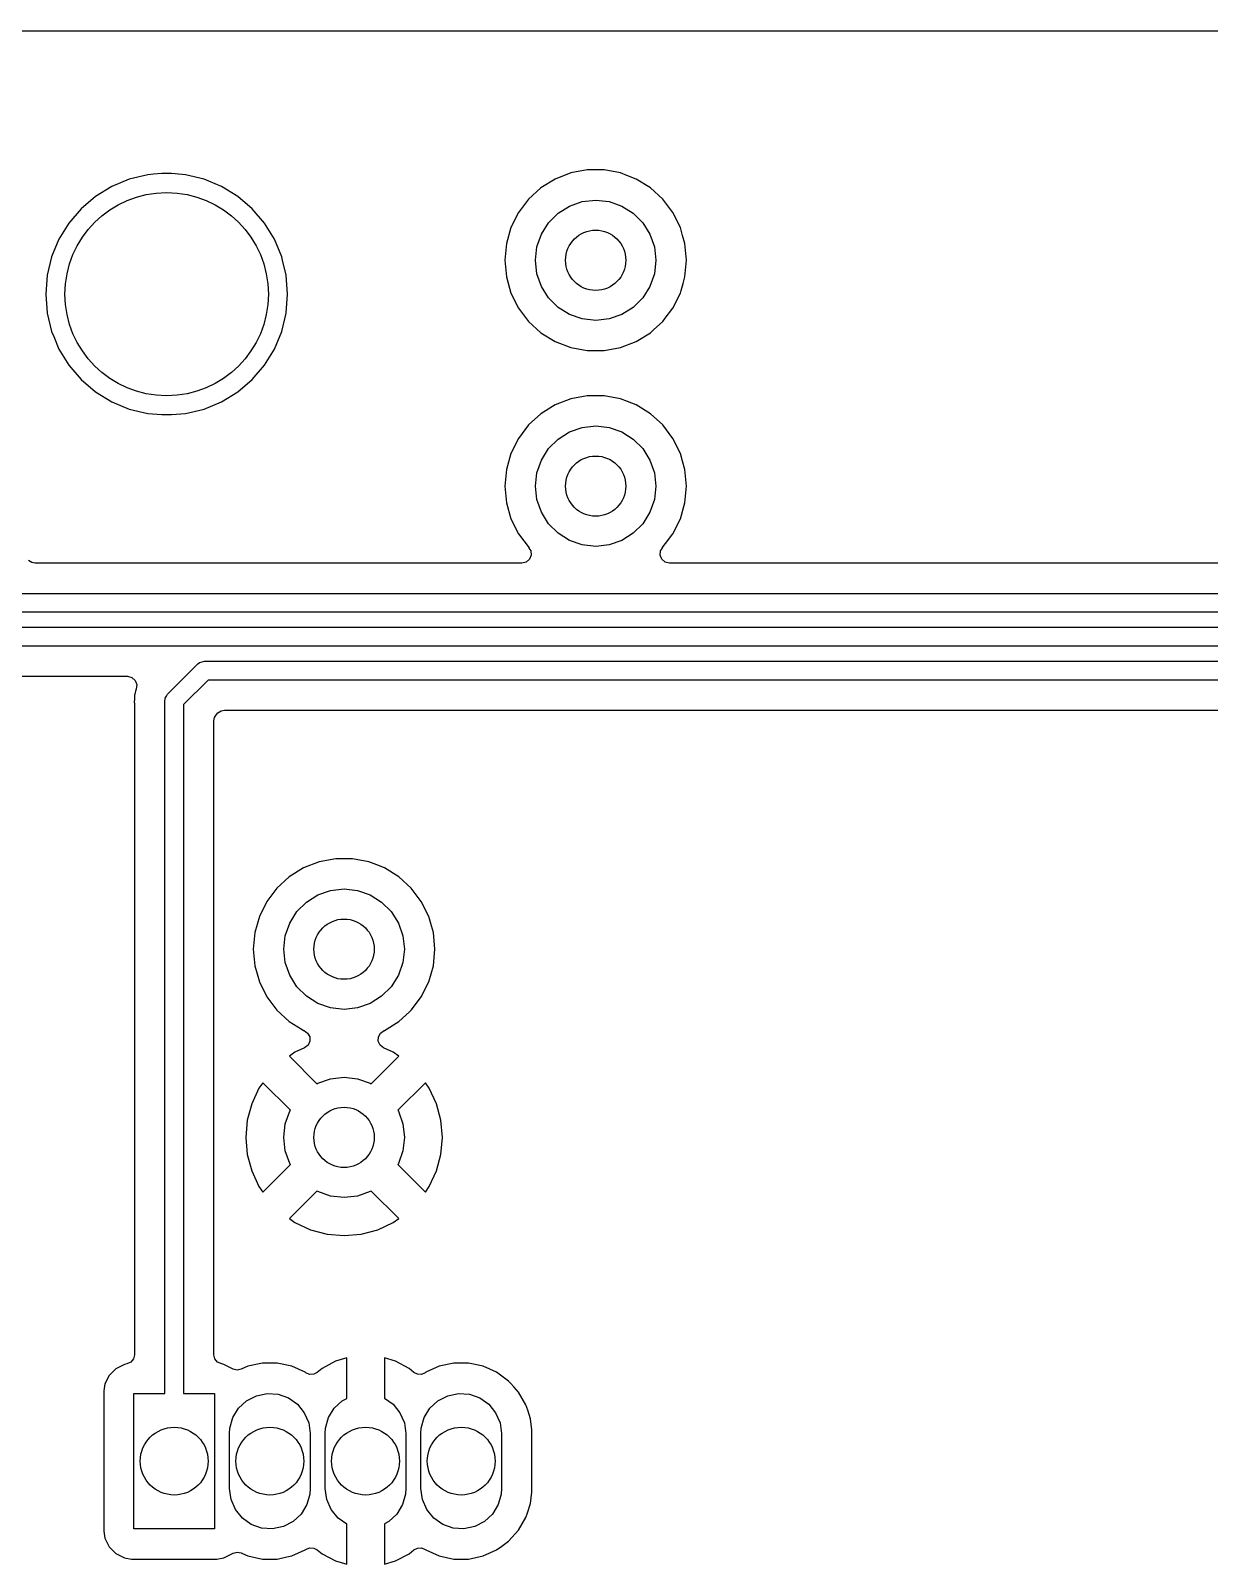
# Model space of a CAD drawing. Extents: x 0.79 to 7.48, y -4.92 to -0.79.
# Drawn here: x 1.582 to 2.198, y -3.164 to -2.362 of the extents above; entities that cross this region are included whole.
import ezdxf

# ---------------------------------------------------------------- set-up
doc = ezdxf.new("R2010")
doc.units = 0
doc.header["$MEASUREMENT"] = 0
doc.layers.add('BLACK', color=7, linetype='CONTINUOUS')

msp = doc.modelspace()

# ---------------------------------------------------------------- linework, layer by layer
at = {"layer": 'BLACK', "linetype": 'CONTINUOUS'}
for p, q in [((0.826985, -2.36222), (2.24754, -2.36222)), ((1.64366, -2.43757), (1.63401, -2.43989)), ((1.64662, -2.43734), (1.64366, -2.43757)), ((1.65107, -2.43699), (1.64662, -2.43734)), ((1.65602, -2.43699), (1.65107, -2.43699)), ((1.66158, -2.43743), (1.65602, -2.43699)), ((1.66343, -2.43757), (1.66158, -2.43743)), ((1.67308, -2.43989), (1.66343, -2.43757)), ((1.86477, -2.43663), (1.8566, -2.43979)), ((1.87338, -2.43502), (1.86477, -2.43663)), ((1.86477, -2.43663), (1.86477, -2.43663)), ((1.88214, -2.43502), (1.87338, -2.43502)), ((1.89075, -2.43663), (1.88214, -2.43502)), ((1.89407, -2.43792), (1.89075, -2.43663)), ((1.89891, -2.43979), (1.89407, -2.43792)), ((1.62485, -2.44368), (1.61639, -2.44886)), ((1.63401, -2.43989), (1.62485, -2.44368)), ((1.67558, -2.44093), (1.67308, -2.43989)), ((1.68224, -2.44368), (1.67558, -2.44093)), ((1.6907, -2.44886), (1.68224, -2.44368)), ((1.84915, -2.4444), (1.84268, -2.45031)), ((1.8566, -2.43979), (1.84915, -2.4444)), ((1.90636, -2.4444), (1.89891, -2.43979)), ((1.91283, -2.45031), (1.90636, -2.4444)), ((1.61639, -2.44886), (1.60885, -2.45531)), ((1.69824, -2.45531), (1.6907, -2.44886)), ((1.84268, -2.45031), (1.8374, -2.4573)), ((1.85812, -2.45766), (1.86409, -2.45391)), ((1.86409, -2.45391), (1.87075, -2.45158)), ((1.87075, -2.45158), (1.87776, -2.45079)), ((1.87776, -2.45079), (1.88476, -2.45158)), ((1.88476, -2.45158), (1.89142, -2.45391)), ((1.89142, -2.45391), (1.89739, -2.45766)), ((1.91811, -2.4573), (1.91283, -2.45031)), ((1.60885, -2.45531), (1.60241, -2.46285)), ((1.70468, -2.46285), (1.69824, -2.45531)), ((1.8374, -2.4573), (1.83349, -2.46514)), ((1.85313, -2.46265), (1.85812, -2.45766)), ((1.89739, -2.45766), (1.90238, -2.46265)), ((1.92202, -2.46514), (1.91811, -2.4573)), ((1.60241, -2.46285), (1.59723, -2.4713)), ((1.70986, -2.4713), (1.70468, -2.46285)), ((1.83349, -2.46514), (1.8311, -2.47356)), ((1.84705, -2.47527), (1.84938, -2.46862)), ((1.84938, -2.46862), (1.85313, -2.46265)), ((1.90238, -2.46265), (1.90613, -2.46862)), ((1.90613, -2.46862), (1.90846, -2.47527)), ((1.92321, -2.46934), (1.92202, -2.46514)), ((1.92441, -2.47356), (1.92321, -2.46934)), ((1.59723, -2.4713), (1.59343, -2.48047)), ((1.71366, -2.48047), (1.70986, -2.4713)), ((1.8311, -2.47356), (1.83029, -2.48228)), ((1.84626, -2.48228), (1.84705, -2.47527)), ((1.90846, -2.47527), (1.90925, -2.48228)), ((1.92522, -2.48228), (1.92441, -2.47356)), ((1.59343, -2.48047), (1.59111, -2.49011)), ((1.71409, -2.48228), (1.71366, -2.48047)), ((1.71597, -2.49011), (1.71409, -2.48228)), ((1.83029, -2.48228), (1.8311, -2.49101)), ((1.84705, -2.48929), (1.84626, -2.48228)), ((1.90925, -2.48228), (1.90846, -2.48929)), ((1.92441, -2.49101), (1.92522, -2.48228)), ((1.59111, -2.49011), (1.59034, -2.5)), ((1.71675, -2.5), (1.71597, -2.49011)), ((1.8311, -2.49101), (1.83349, -2.49943)), ((1.84938, -2.49595), (1.84705, -2.48929)), ((1.90846, -2.48929), (1.90613, -2.49595)), ((1.92343, -2.49447), (1.92441, -2.49101)), ((1.59034, -2.5), (1.59111, -2.50989)), ((1.71597, -2.50989), (1.71675, -2.5)), ((1.83349, -2.49943), (1.8374, -2.50727)), ((1.85313, -2.50192), (1.84938, -2.49595)), ((1.85812, -2.50691), (1.85313, -2.50192)), ((1.90238, -2.50192), (1.89739, -2.50691)), ((1.90613, -2.49595), (1.90238, -2.50192)), ((1.91811, -2.50727), (1.92202, -2.49943)), ((1.92202, -2.49943), (1.9224, -2.4981)), ((1.9224, -2.4981), (1.92343, -2.49447)), ((1.59111, -2.50989), (1.59343, -2.51953)), ((1.71366, -2.51953), (1.71597, -2.50989)), ((1.8374, -2.50727), (1.84268, -2.51426)), ((1.86409, -2.51066), (1.85812, -2.50691)), ((1.89739, -2.50691), (1.89142, -2.51066)), ((1.91407, -2.51263), (1.91811, -2.50727)), ((1.84268, -2.51426), (1.84915, -2.52016)), ((1.87075, -2.51299), (1.86409, -2.51066)), ((1.87776, -2.51378), (1.87075, -2.51299)), ((1.88476, -2.51299), (1.87776, -2.51378)), ((1.89142, -2.51066), (1.88476, -2.51299)), ((1.90798, -2.51868), (1.91283, -2.51426)), ((1.91283, -2.51426), (1.91407, -2.51263)), ((1.59343, -2.51953), (1.5945, -2.52211)), ((1.5945, -2.52211), (1.59723, -2.5287)), ((1.70986, -2.5287), (1.71366, -2.51953)), ((1.84915, -2.52016), (1.8566, -2.52477)), ((1.8566, -2.52477), (1.8566, -2.52477)), ((1.8566, -2.52477), (1.8566, -2.52477)), ((1.8566, -2.52477), (1.86477, -2.52794)), ((1.89075, -2.52794), (1.89891, -2.52477)), ((1.89891, -2.52477), (1.90636, -2.52016)), ((1.90636, -2.52016), (1.90798, -2.51868)), ((1.59723, -2.5287), (1.60241, -2.53715)), ((1.70468, -2.53715), (1.70986, -2.5287)), ((1.86477, -2.52794), (1.87338, -2.52955)), ((1.87338, -2.52955), (1.88214, -2.52955)), ((1.88214, -2.52955), (1.89075, -2.52794)), ((1.88214, -2.52955), (1.88214, -2.52955)), ((1.60241, -2.53715), (1.60885, -2.54469)), ((1.69824, -2.54469), (1.70468, -2.53715)), ((1.60885, -2.54469), (1.61639, -2.55114)), ((1.6907, -2.55114), (1.69824, -2.54469)), ((1.61639, -2.55114), (1.62485, -2.55632)), ((1.62485, -2.55632), (1.63401, -2.56011)), ((1.67308, -2.56011), (1.68224, -2.55632)), ((1.68224, -2.55632), (1.6907, -2.55114)), ((1.8566, -2.5579), (1.84915, -2.56251)), ((1.86477, -2.55474), (1.8566, -2.5579)), ((1.87338, -2.55313), (1.86477, -2.55474)), ((1.86477, -2.55474), (1.86477, -2.55474)), ((1.88214, -2.55313), (1.87338, -2.55313)), ((1.89075, -2.55474), (1.88214, -2.55313)), ((1.89443, -2.55617), (1.89075, -2.55474)), ((1.89891, -2.5579), (1.89443, -2.55617)), ((1.90636, -2.56251), (1.89891, -2.5579)), ((1.63401, -2.56011), (1.64366, -2.56243)), ((1.64366, -2.56243), (1.65107, -2.56301)), ((1.65107, -2.56301), (1.65602, -2.56301)), ((1.65602, -2.56301), (1.66343, -2.56243)), ((1.65602, -2.56301), (1.65602, -2.56301)), ((1.66343, -2.56243), (1.67308, -2.56011)), ((1.84915, -2.56251), (1.84268, -2.56842)), ((1.91283, -2.56842), (1.90636, -2.56251)), ((1.84268, -2.56842), (1.8374, -2.57541)), ((1.85812, -2.57577), (1.86409, -2.57202)), ((1.86409, -2.57202), (1.87075, -2.56969)), ((1.87075, -2.56969), (1.87776, -2.5689)), ((1.87776, -2.5689), (1.88476, -2.56969)), ((1.88476, -2.56969), (1.89142, -2.57202)), ((1.89142, -2.57202), (1.89739, -2.57577)), ((1.91811, -2.57541), (1.91283, -2.56842)), ((1.8374, -2.57541), (1.83349, -2.58325)), ((1.84938, -2.58673), (1.85313, -2.58076)), ((1.85313, -2.58076), (1.85812, -2.57577)), ((1.89739, -2.57577), (1.90238, -2.58076)), ((1.90238, -2.58076), (1.90613, -2.58673)), ((1.92202, -2.58325), (1.91811, -2.57541)), ((1.83349, -2.58325), (1.8311, -2.59167)), ((1.84705, -2.59339), (1.84938, -2.58673)), ((1.90613, -2.58673), (1.90846, -2.59339)), ((1.92317, -2.58728), (1.92202, -2.58325)), ((1.92441, -2.59167), (1.92317, -2.58728)), ((1.8311, -2.59167), (1.83029, -2.60039)), ((1.84626, -2.60039), (1.84705, -2.59339)), ((1.90846, -2.59339), (1.90925, -2.60039)), ((1.92522, -2.60039), (1.92441, -2.59167)), ((1.83029, -2.60039), (1.8311, -2.60912)), ((1.84705, -2.6074), (1.84626, -2.60039)), ((1.90925, -2.60039), (1.90846, -2.6074)), ((1.92441, -2.60912), (1.92522, -2.60039)), ((1.8311, -2.60912), (1.83349, -2.61754)), ((1.84938, -2.61406), (1.84705, -2.6074)), ((1.85313, -2.62003), (1.84938, -2.61406)), ((1.90613, -2.61406), (1.90238, -2.62003)), ((1.90846, -2.6074), (1.90613, -2.61406)), ((1.92202, -2.61754), (1.92441, -2.60912)), ((1.83349, -2.61754), (1.8374, -2.62538)), ((1.85812, -2.62502), (1.85313, -2.62003)), ((1.90238, -2.62003), (1.89739, -2.62502)), ((1.91811, -2.62538), (1.92202, -2.61754)), ((1.8374, -2.62538), (1.84295, -2.63273)), ((1.86409, -2.62877), (1.85812, -2.62502)), ((1.87075, -2.6311), (1.86409, -2.62877)), ((1.89142, -2.62877), (1.88476, -2.6311)), ((1.89739, -2.62502), (1.89142, -2.62877)), ((1.91256, -2.63273), (1.91429, -2.63045)), ((1.91429, -2.63045), (1.91811, -2.62538)), ((1.84295, -2.63273), (1.84289, -2.63278)), ((1.84289, -2.63278), (1.84383, -2.63417)), ((1.84408, -2.63648), (1.84325, -2.63864)), ((1.84383, -2.63417), (1.84408, -2.63648)), ((1.87776, -2.63189), (1.87075, -2.6311)), ((1.88476, -2.6311), (1.87776, -2.63189)), ((1.91143, -2.63648), (1.91168, -2.63417)), ((1.91227, -2.63864), (1.91143, -2.63648)), ((1.91168, -2.63417), (1.91262, -2.63278)), ((1.91262, -2.63278), (1.91256, -2.63273)), ((1.58299, -2.64036), (1.58141, -2.6393)), ((1.58486, -2.64073), (1.58299, -2.64036)), ((1.83924, -2.64073), (1.58486, -2.64073)), ((1.8415, -2.64018), (1.83924, -2.64073)), ((1.84325, -2.63864), (1.8415, -2.64018)), ((1.91401, -2.64018), (1.91227, -2.63864)), ((1.91627, -2.64073), (1.91401, -2.64018)), ((2.23924, -2.64073), (1.91627, -2.64073)), ((1.57631, -2.6565), (2.31543, -2.6565)), ((2.31746, -2.66634), (1.57427, -2.66634)), ((1.56897, -2.67421), (2.32276, -2.67421)), ((2.3248, -2.68406), (1.56693, -2.68406)), ((1.654, -2.70912), (1.66975, -2.69337)), ((1.66975, -2.69337), (1.67045, -2.69284)), ((1.67045, -2.69284), (1.67057, -2.69271)), ((1.67057, -2.69271), (1.67067, -2.69268)), ((1.67067, -2.69268), (1.67087, -2.69253)), ((1.67087, -2.69253), (1.67206, -2.69227)), ((1.67206, -2.69227), (1.67323, -2.69193)), ((1.67323, -2.69193), (2.333, -2.69193)), ((1.56912, -2.69982), (1.63311, -2.69982)), ((1.63311, -2.69982), (1.63539, -2.70039)), ((1.63539, -2.70039), (1.63714, -2.70196)), ((1.63714, -2.70196), (1.63796, -2.70416)), ((1.67527, -2.70177), (1.6624, -2.71464)), ((2.33504, -2.70177), (1.67527, -2.70177)), ((1.63697, -2.70912), (1.63679, -2.70975)), ((1.63679, -2.70975), (1.63679, -2.71129)), ((1.63712, -2.70831), (1.63697, -2.70912)), ((1.63719, -2.70765), (1.63712, -2.70831)), ((1.63765, -2.7065), (1.63719, -2.70765)), ((1.63796, -2.70416), (1.63765, -2.7065)), ((1.65276, -2.71121), (1.65342, -2.71019)), ((1.65342, -2.71019), (1.654, -2.70912)), ((1.63677, -2.71179), (1.63661, -2.71331)), ((1.63661, -2.71331), (1.63672, -2.71396)), ((1.63672, -2.71396), (1.63679, -2.71479)), ((1.63679, -2.71129), (1.63677, -2.71179)), ((1.63679, -2.71479), (1.63679, -3.05461)), ((1.65256, -2.7126), (1.65268, -2.71173)), ((1.65256, -3.0748), (1.65256, -2.7126)), ((1.65267, -2.71155), (1.65272, -2.71146)), ((1.65268, -2.71173), (1.65267, -2.71155)), ((1.65272, -2.71146), (1.65276, -2.71121)), ((1.6624, -2.71464), (1.6624, -3.0748)), ((1.68037, -2.71897), (1.68195, -2.71791)), ((1.68195, -2.71791), (1.68382, -2.71754)), ((1.68382, -2.71754), (2.3346, -2.71754)), ((1.67817, -2.72319), (1.67854, -2.72132)), ((1.67817, -2.84252), (1.67817, -2.72319)), ((1.67854, -2.72132), (1.6796, -2.71974)), ((1.6796, -2.71974), (1.68037, -2.71897)), ((1.73327, -2.79687), (1.7251, -2.80003)), ((1.74188, -2.79526), (1.73327, -2.79687)), ((1.73327, -2.79687), (1.73327, -2.79687)), ((1.75064, -2.79526), (1.74188, -2.79526)), ((1.75925, -2.79687), (1.75064, -2.79526)), ((1.76339, -2.79847), (1.75925, -2.79687)), ((1.76742, -2.80003), (1.76339, -2.79847)), ((1.71765, -2.80464), (1.71118, -2.81054)), ((1.7251, -2.80003), (1.71765, -2.80464)), ((1.77486, -2.80464), (1.76742, -2.80003)), ((1.78134, -2.81054), (1.77486, -2.80464)), ((1.71118, -2.81054), (1.7059, -2.81753)), ((1.72662, -2.8179), (1.73259, -2.81414)), ((1.73259, -2.81414), (1.73925, -2.81181)), ((1.73925, -2.81181), (1.74626, -2.81102)), ((1.74626, -2.81102), (1.75327, -2.81181)), ((1.75327, -2.81181), (1.75993, -2.81414)), ((1.75993, -2.81414), (1.7659, -2.8179)), ((1.78662, -2.81753), (1.78134, -2.81054)), ((1.7059, -2.81753), (1.702, -2.82537)), ((1.71788, -2.82885), (1.72164, -2.82288)), ((1.72164, -2.82288), (1.72662, -2.8179)), ((1.7659, -2.8179), (1.77088, -2.82288)), ((1.77088, -2.82288), (1.77464, -2.82885)), ((1.79052, -2.82537), (1.78662, -2.81753)), ((1.702, -2.82537), (1.6996, -2.8338)), ((1.71555, -2.83551), (1.71788, -2.82885)), ((1.77464, -2.82885), (1.77697, -2.83551)), ((1.79194, -2.83035), (1.79052, -2.82537)), ((1.79292, -2.8338), (1.79194, -2.83035)), ((1.6996, -2.8338), (1.69879, -2.84252)), ((1.71476, -2.84252), (1.71555, -2.83551)), ((1.77697, -2.83551), (1.77776, -2.84252)), ((1.79373, -2.84252), (1.79292, -2.8338)), ((1.67817, -2.94094), (1.67817, -2.84252)), ((1.69879, -2.84252), (1.6996, -2.85124)), ((1.71555, -2.84953), (1.71476, -2.84252)), ((1.77776, -2.84252), (1.77697, -2.84953)), ((1.79292, -2.85124), (1.79373, -2.84252)), ((1.6996, -2.85124), (1.702, -2.85967)), ((1.71788, -2.85619), (1.71555, -2.84953)), ((1.77697, -2.84953), (1.77464, -2.85619)), ((1.79052, -2.85967), (1.79292, -2.85124)), ((1.702, -2.85967), (1.7059, -2.86751)), ((1.72164, -2.86216), (1.71788, -2.85619)), ((1.72662, -2.86714), (1.72164, -2.86216)), ((1.77088, -2.86216), (1.7659, -2.86714)), ((1.77464, -2.85619), (1.77088, -2.86216)), ((1.78662, -2.86751), (1.79052, -2.85967)), ((1.7059, -2.86751), (1.71118, -2.8745)), ((1.73259, -2.8709), (1.72662, -2.86714)), ((1.73925, -2.87323), (1.73259, -2.8709)), ((1.75993, -2.8709), (1.75327, -2.87323)), ((1.7659, -2.86714), (1.75993, -2.8709)), ((1.78149, -2.8743), (1.78662, -2.86751)), ((1.71118, -2.8745), (1.71765, -2.8804)), ((1.74626, -2.87402), (1.73925, -2.87323)), ((1.75327, -2.87323), (1.74626, -2.87402)), ((1.77486, -2.8804), (1.78051, -2.87525)), ((1.78051, -2.87525), (1.78134, -2.8745)), ((1.78134, -2.8745), (1.78149, -2.8743)), ((1.71765, -2.8804), (1.72436, -2.88455)), ((1.72436, -2.88455), (1.7251, -2.88501)), ((1.7251, -2.88501), (1.72535, -2.88511)), ((1.72535, -2.88511), (1.72721, -2.88639)), ((1.72721, -2.88639), (1.7283, -2.88837)), ((1.76422, -2.88837), (1.76531, -2.88639)), ((1.76531, -2.88639), (1.76717, -2.88511)), ((1.76717, -2.88511), (1.76742, -2.88501)), ((1.76742, -2.88501), (1.77486, -2.8804)), ((1.72565, -2.89408), (1.72057, -2.89645)), ((1.72742, -2.89268), (1.72565, -2.89408)), ((1.72837, -2.89063), (1.72742, -2.89268)), ((1.7283, -2.88837), (1.72837, -2.89063)), ((1.76415, -2.89063), (1.76422, -2.88837)), ((1.7651, -2.89268), (1.76415, -2.89063)), ((1.76687, -2.89408), (1.7651, -2.89268)), ((1.77195, -2.89645), (1.76687, -2.89408)), ((1.72057, -2.89645), (1.7177, -2.89846)), ((1.7177, -2.89846), (1.7177, -2.89846)), ((1.7177, -2.89846), (1.73211, -2.91287)), ((1.76041, -2.91287), (1.77482, -2.89846)), ((1.77482, -2.89846), (1.77195, -2.89645)), ((1.77482, -2.89846), (1.77482, -2.89846)), ((1.73259, -2.91257), (1.73925, -2.91024)), ((1.73925, -2.91024), (1.74626, -2.90945)), ((1.74626, -2.90945), (1.75327, -2.91024)), ((1.75327, -2.91024), (1.75993, -2.91257)), ((1.70177, -2.91526), (1.69798, -2.92337)), ((1.70378, -2.91238), (1.70177, -2.91526)), ((1.71819, -2.92679), (1.70378, -2.91238)), ((1.70378, -2.91238), (1.70378, -2.91238)), ((1.73211, -2.91287), (1.73259, -2.91257)), ((1.75993, -2.91257), (1.76041, -2.91287)), ((1.78874, -2.91238), (1.77433, -2.92679)), ((1.79075, -2.91526), (1.78874, -2.91238)), ((1.79454, -2.92337), (1.79075, -2.91526)), ((1.69798, -2.92337), (1.69566, -2.93202)), ((1.71788, -2.92728), (1.71819, -2.92679)), ((1.77433, -2.92679), (1.77464, -2.92728)), ((1.79686, -2.93202), (1.79454, -2.92337)), ((1.69566, -2.93202), (1.69488, -2.94094)), ((1.71476, -2.94094), (1.71555, -2.93394)), ((1.71555, -2.93394), (1.71788, -2.92728)), ((1.77464, -2.92728), (1.77697, -2.93394)), ((1.77697, -2.93394), (1.77776, -2.94094)), ((1.79764, -2.94094), (1.79686, -2.93202)), ((1.67817, -2.98343), (1.67817, -2.94094)), ((1.69488, -2.94094), (1.69566, -2.94987)), ((1.71555, -2.94795), (1.71476, -2.94094)), ((1.77776, -2.94094), (1.77697, -2.94795)), ((1.79686, -2.94987), (1.79764, -2.94094)), ((1.69566, -2.94987), (1.69798, -2.95852)), ((1.71788, -2.95461), (1.71555, -2.94795)), ((1.77697, -2.94795), (1.77464, -2.95461)), ((1.79454, -2.95852), (1.79686, -2.94987)), ((1.69798, -2.95852), (1.70177, -2.96663)), ((1.70378, -2.96951), (1.71819, -2.9551)), ((1.71819, -2.9551), (1.71788, -2.95461)), ((1.77464, -2.95461), (1.77433, -2.9551)), ((1.77433, -2.9551), (1.78874, -2.96951)), ((1.79075, -2.96663), (1.79454, -2.95852)), ((1.70177, -2.96663), (1.70378, -2.96951)), ((1.78874, -2.96951), (1.79075, -2.96663)), ((1.70378, -2.96951), (1.70378, -2.96951)), ((1.73211, -2.96902), (1.7177, -2.98343)), ((1.73259, -2.96932), (1.73211, -2.96902)), ((1.73925, -2.97165), (1.73259, -2.96932)), ((1.74626, -2.97244), (1.73925, -2.97165)), ((1.75327, -2.97165), (1.74626, -2.97244)), ((1.75993, -2.96932), (1.75327, -2.97165)), ((1.76041, -2.96902), (1.75993, -2.96932)), ((1.77482, -2.98343), (1.76041, -2.96902)), ((1.67817, -3.05461), (1.67817, -2.98343)), ((1.7177, -2.98343), (1.72057, -2.98544)), ((1.7177, -2.98343), (1.7177, -2.98343)), ((1.72057, -2.98544), (1.72869, -2.98922)), ((1.72869, -2.98922), (1.73734, -2.99154)), ((1.75518, -2.99154), (1.76383, -2.98922)), ((1.76383, -2.98922), (1.77195, -2.98544)), ((1.77195, -2.98544), (1.77482, -2.98343)), ((1.73734, -2.99154), (1.74626, -2.99232)), ((1.74626, -2.99232), (1.75518, -2.99154)), ((1.63679, -3.05461), (1.63626, -3.05683)), ((1.6787, -3.05683), (1.67817, -3.05461)), ((1.62703, -3.06189), (1.6235, -3.06542)), ((1.63148, -3.05962), (1.62703, -3.06189)), ((1.63267, -3.05943), (1.63148, -3.05962)), ((1.63148, -3.05962), (1.63148, -3.05962)), ((1.63148, -3.05962), (1.63148, -3.05962)), ((1.63478, -3.05856), (1.63267, -3.05943)), ((1.63626, -3.05683), (1.63478, -3.05856)), ((1.68018, -3.05856), (1.6787, -3.05683)), ((1.68229, -3.05943), (1.68018, -3.05856)), ((1.68348, -3.05962), (1.68229, -3.05943)), ((1.68833, -3.06209), (1.68348, -3.05962)), ((1.69042, -3.06262), (1.68833, -3.06209)), ((1.69253, -3.0622), (1.69042, -3.06262)), ((1.69604, -3.06065), (1.69253, -3.0622)), ((1.70361, -3.05904), (1.69604, -3.06065)), ((1.71135, -3.05904), (1.70361, -3.05904)), ((1.70361, -3.05904), (1.70361, -3.05904)), ((1.71892, -3.06065), (1.71135, -3.05904)), ((1.71135, -3.05904), (1.71135, -3.05904)), ((1.726, -3.06379), (1.71892, -3.06065)), ((1.73473, -3.06182), (1.73227, -3.06384)), ((1.74181, -3.05804), (1.73473, -3.06182)), ((1.74764, -3.05627), (1.74181, -3.05804)), ((1.74764, -3.07746), (1.74764, -3.05627)), ((1.74764, -3.05627), (1.74764, -3.05627)), ((1.77315, -3.05804), (1.76732, -3.05627)), ((1.76732, -3.05627), (1.76732, -3.05627)), ((1.76732, -3.05627), (1.76732, -3.07727)), ((1.78023, -3.06182), (1.77315, -3.05804)), ((1.78269, -3.06384), (1.78023, -3.06182)), ((1.79604, -3.06065), (1.78896, -3.06379)), ((1.80361, -3.05904), (1.79604, -3.06065)), ((1.81135, -3.05904), (1.80361, -3.05904)), ((1.80361, -3.05904), (1.80361, -3.05904)), ((1.81892, -3.06065), (1.81135, -3.05904)), ((1.81135, -3.05904), (1.81135, -3.05904)), ((1.826, -3.06379), (1.81892, -3.06065)), ((1.62123, -3.06987), (1.62065, -3.07356)), ((1.6235, -3.06542), (1.62123, -3.06987)), ((1.7263, -3.06402), (1.726, -3.06379)), ((1.72825, -3.06486), (1.7263, -3.06402)), ((1.73038, -3.0648), (1.72825, -3.06486)), ((1.73227, -3.06384), (1.73038, -3.0648)), ((1.78458, -3.0648), (1.78269, -3.06384)), ((1.78671, -3.06486), (1.78458, -3.0648)), ((1.78866, -3.06402), (1.78671, -3.06486)), ((1.78896, -3.06379), (1.78866, -3.06402)), ((1.82738, -3.0648), (1.826, -3.06379)), ((1.83226, -3.06834), (1.82738, -3.0648)), ((1.8335, -3.06972), (1.83226, -3.06834)), ((1.835, -3.07139), (1.8335, -3.06972)), ((1.83744, -3.0741), (1.835, -3.07139)), ((1.62065, -3.07356), (1.62065, -3.14691)), ((1.63642, -3.14567), (1.63642, -3.0748)), ((1.63642, -3.0748), (1.65256, -3.0748)), ((1.6624, -3.0748), (1.67854, -3.0748)), ((1.67854, -3.0748), (1.67854, -3.14567)), ((1.69114, -3.08257), (1.69533, -3.07866)), ((1.69533, -3.07866), (1.70043, -3.07602)), ((1.70043, -3.07602), (1.70604, -3.07485)), ((1.70604, -3.07485), (1.71177, -3.07524)), ((1.71177, -3.07524), (1.71717, -3.07716)), ((1.71717, -3.07716), (1.72186, -3.08047)), ((1.74114, -3.08257), (1.74533, -3.07866)), ((1.74533, -3.07866), (1.74764, -3.07746)), ((1.76732, -3.07727), (1.77186, -3.08047)), ((1.79114, -3.08257), (1.79533, -3.07866)), ((1.79533, -3.07866), (1.80043, -3.07602)), ((1.80043, -3.07602), (1.80604, -3.07485)), ((1.80604, -3.07485), (1.81177, -3.07524)), ((1.81177, -3.07524), (1.81717, -3.07716)), ((1.81717, -3.07716), (1.82186, -3.08047)), ((1.84131, -3.0808), (1.83744, -3.0741)), ((1.68661, -3.093), (1.68816, -3.08747)), ((1.68816, -3.08747), (1.69114, -3.08257)), ((1.72186, -3.08047), (1.72548, -3.08492)), ((1.72548, -3.08492), (1.72776, -3.09018)), ((1.73661, -3.093), (1.73816, -3.08747)), ((1.73816, -3.08747), (1.74114, -3.08257)), ((1.77186, -3.08047), (1.77548, -3.08492)), ((1.77548, -3.08492), (1.77776, -3.09018)), ((1.78661, -3.093), (1.78816, -3.08747)), ((1.78816, -3.08747), (1.79114, -3.08257)), ((1.82186, -3.08047), (1.82548, -3.08492)), ((1.82548, -3.08492), (1.82776, -3.09018)), ((1.84223, -3.08364), (1.84131, -3.0808)), ((1.8437, -3.08817), (1.84223, -3.08364)), ((1.68642, -3.09587), (1.68661, -3.093)), ((1.72776, -3.09018), (1.72854, -3.09587)), ((1.73642, -3.09587), (1.73661, -3.093)), ((1.77776, -3.09018), (1.77854, -3.09587)), ((1.78642, -3.09587), (1.78661, -3.093)), ((1.82776, -3.09018), (1.82854, -3.09587)), ((1.84431, -3.09394), (1.8437, -3.08817)), ((1.84431, -3.1122), (1.84431, -3.09394)), ((1.68642, -3.12461), (1.68642, -3.09587)), ((1.72854, -3.09587), (1.72854, -3.12461)), ((1.73642, -3.12461), (1.73642, -3.09587)), ((1.77854, -3.09587), (1.77854, -3.12461)), ((1.78642, -3.12461), (1.78642, -3.09587)), ((1.82854, -3.09587), (1.82854, -3.12461)), ((1.84431, -3.12654), (1.84431, -3.1122)), ((1.6872, -3.13029), (1.68642, -3.12461)), ((1.72835, -3.12747), (1.7268, -3.133)), ((1.72854, -3.12461), (1.72835, -3.12747)), ((1.7372, -3.13029), (1.73642, -3.12461)), ((1.77835, -3.12747), (1.7768, -3.133)), ((1.77854, -3.12461), (1.77835, -3.12747)), ((1.7872, -3.13029), (1.78642, -3.12461)), ((1.82835, -3.12747), (1.8268, -3.133)), ((1.82854, -3.12461), (1.82835, -3.12747)), ((1.8437, -3.13231), (1.84431, -3.12654)), ((1.68948, -3.13555), (1.6872, -3.13029)), ((1.6931, -3.14), (1.68948, -3.13555)), ((1.7268, -3.133), (1.72382, -3.1379)), ((1.73948, -3.13555), (1.7372, -3.13029)), ((1.7431, -3.14), (1.73948, -3.13555)), ((1.7768, -3.133), (1.77382, -3.1379)), ((1.78948, -3.13555), (1.7872, -3.13029)), ((1.7931, -3.14), (1.78948, -3.13555)), ((1.8268, -3.133), (1.82382, -3.1379)), ((1.84212, -3.13719), (1.8437, -3.13231)), ((1.69779, -3.14331), (1.6931, -3.14)), ((1.70319, -3.14523), (1.69779, -3.14331)), ((1.71963, -3.14181), (1.71453, -3.14445)), ((1.72382, -3.1379), (1.71963, -3.14181)), ((1.74764, -3.1432), (1.7431, -3.14)), ((1.74764, -3.1642), (1.74764, -3.1432)), ((1.76963, -3.14181), (1.76732, -3.14301)), ((1.76732, -3.14301), (1.76732, -3.1642)), ((1.77382, -3.1379), (1.76963, -3.14181)), ((1.79779, -3.14331), (1.7931, -3.14)), ((1.80319, -3.14523), (1.79779, -3.14331)), ((1.81963, -3.14181), (1.81453, -3.14445)), ((1.82382, -3.1379), (1.81963, -3.14181)), ((1.83744, -3.14637), (1.84131, -3.13967)), ((1.84131, -3.13967), (1.84212, -3.13719)), ((1.62065, -3.14691), (1.62065, -3.14691)), ((1.62065, -3.14691), (1.62123, -3.1506)), ((1.62123, -3.1506), (1.62123, -3.1506)), ((1.62123, -3.1506), (1.62123, -3.1506)), ((1.62123, -3.1506), (1.6235, -3.15505)), ((1.67854, -3.14567), (1.63642, -3.14567)), ((1.70892, -3.14562), (1.70319, -3.14523)), ((1.71453, -3.14445), (1.70892, -3.14562)), ((1.80892, -3.14562), (1.80319, -3.14523)), ((1.81453, -3.14445), (1.80892, -3.14562)), ((1.83226, -3.15213), (1.83744, -3.14637)), ((1.6235, -3.15505), (1.62703, -3.15858)), ((1.62703, -3.15858), (1.62703, -3.15858)), ((1.62703, -3.15858), (1.63148, -3.16085)), ((1.68348, -3.16085), (1.68793, -3.15858)), ((1.68793, -3.15858), (1.68833, -3.15838)), ((1.68793, -3.15858), (1.68793, -3.15858)), ((1.68833, -3.15838), (1.69042, -3.15785)), ((1.69042, -3.15785), (1.69253, -3.15827)), ((1.69253, -3.15827), (1.69309, -3.15852)), ((1.69309, -3.15852), (1.69604, -3.15983)), ((1.71892, -3.15983), (1.726, -3.15668)), ((1.726, -3.15668), (1.7263, -3.15646)), ((1.7263, -3.15646), (1.72825, -3.15561)), ((1.72825, -3.15561), (1.73038, -3.15567)), ((1.73038, -3.15567), (1.73227, -3.15663)), ((1.73227, -3.15663), (1.73473, -3.15865)), ((1.73473, -3.15865), (1.74181, -3.16243)), ((1.77315, -3.16243), (1.78023, -3.15865)), ((1.78023, -3.15865), (1.78269, -3.15663)), ((1.78269, -3.15663), (1.78459, -3.15567)), ((1.78459, -3.15567), (1.78671, -3.15561)), ((1.78671, -3.15561), (1.78866, -3.15646)), ((1.78866, -3.15646), (1.78896, -3.15668)), ((1.78896, -3.15668), (1.79604, -3.15983)), ((1.81892, -3.15983), (1.826, -3.15668)), ((1.826, -3.15668), (1.82874, -3.15469)), ((1.826, -3.15668), (1.826, -3.15668)), ((1.826, -3.15668), (1.826, -3.15668)), ((1.82874, -3.15469), (1.83226, -3.15213)), ((1.63148, -3.16085), (1.63518, -3.16144)), ((1.63518, -3.16144), (1.67978, -3.16144)), ((1.67978, -3.16144), (1.68348, -3.16085)), ((1.69604, -3.15983), (1.70361, -3.16144)), ((1.70361, -3.16144), (1.70361, -3.16144)), ((1.70361, -3.16144), (1.71135, -3.16144)), ((1.71135, -3.16144), (1.7164, -3.16036)), ((1.71135, -3.16144), (1.71135, -3.16144)), ((1.7164, -3.16036), (1.71892, -3.15983)), ((1.74181, -3.16243), (1.74764, -3.1642)), ((1.74764, -3.1642), (1.74764, -3.1642)), ((1.76732, -3.1642), (1.77315, -3.16243)), ((1.76732, -3.1642), (1.76732, -3.1642)), ((1.79604, -3.15983), (1.80361, -3.16144)), ((1.80361, -3.16144), (1.80361, -3.16144)), ((1.80361, -3.16144), (1.81135, -3.16144)), ((1.81135, -3.16144), (1.81892, -3.15983)), ((1.81135, -3.16144), (1.81135, -3.16144)), ((1.81892, -3.15983), (1.81892, -3.15983)), ((1.81892, -3.15983), (1.81892, -3.15983))]:
    msp.add_line(p, q, dxfattribs=at)
at = {"layer": 'BLACK'}
for centre, radius in [((1.65354, -2.5), 0.05315), ((1.87776, -2.48228), 0.015748), ((1.87776, -2.60039), 0.015748), ((1.74626, -2.84252), 0.015748), ((1.74626, -2.94094), 0.015748), ((1.65748, -3.11024), 0.017716), ((1.70748, -3.11024), 0.017716), ((1.75748, -3.11024), 0.017716), ((1.80748, -3.11024), 0.017716)]:
    msp.add_circle(centre, radius, dxfattribs=at)

doc.saveas('drawing.dxf')
